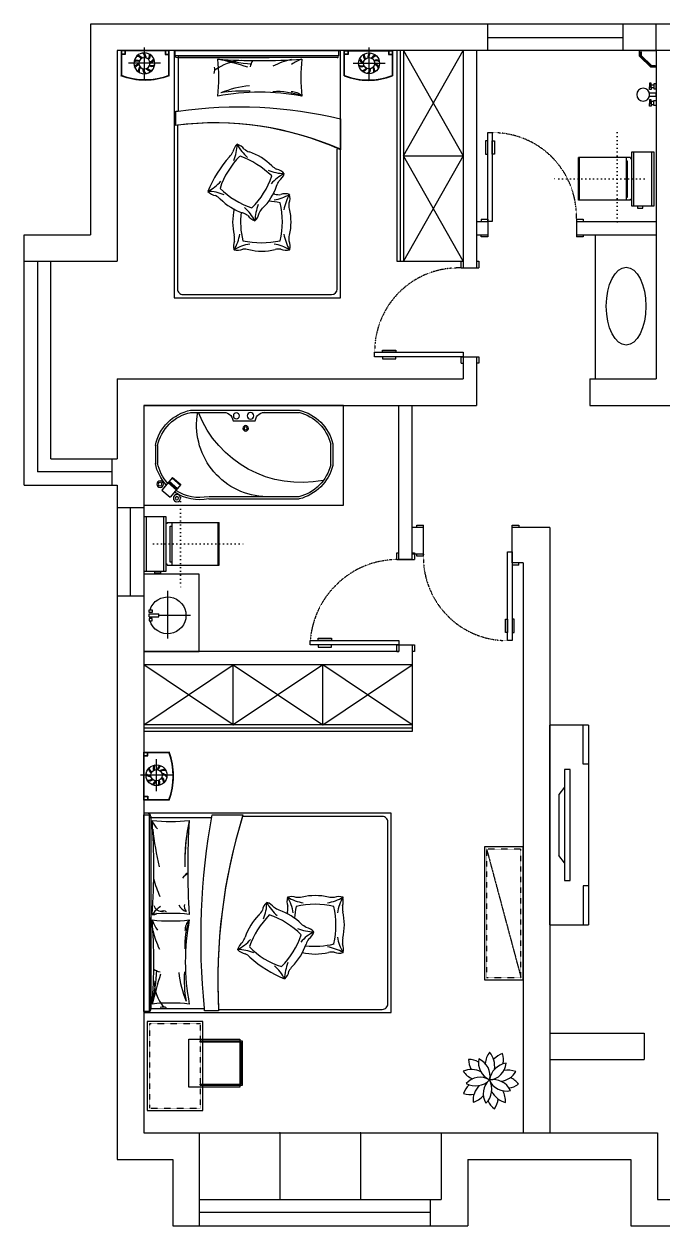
# Model space of a CAD drawing. Header units: millimetres. Extents: x -30834 to 68972, y -10073 to 1679.
# Drawn here: x 28732 to 34492, y -9653 to 1187 of the extents above; entities that cross this region are included whole.
import ezdxf

# ---------------------------------------------------------------- set-up
doc = ezdxf.new("R2010")
doc.units = ezdxf.units.MM
doc.linetypes.add('ACAD_ISO07W100', pattern=[3.5, 0.5, -3])
doc.linetypes.add('DASH', pattern=[0.35, 0.25, -0.1])
for name, color, linetype in [('1', 1, 'Continuous'), ('8', 8, 'Continuous'), ('D', 4, 'Continuous'), ('O', 4, 'Continuous'), ('P-其他-五金洁具', 122, 'Continuous'), ('WALL-MOVE', 6, 'Continuous')]:
    doc.layers.add(name, color=color, linetype=linetype)
doc.styles.add('ATT', font='txt')

# ---------------------------------------------------------------- blocks, each defined once
blk = doc.blocks.new('55')
at = {"color": 40, "ltscale": 100}
for p, q in [((97535, -5809), (97922, -5809)), ((97535, -6278), (97535, -5809)), ((97922, -6278), (97922, -5809)), ((97535, -6278), (97546, -6278)), ((97546, -6278), (97546, -6289)), ((97922, -6278), (97911, -6278)), ((97911, -6278), (97911, -6289)), ((97483, -6489), (97483, -6289)), ((97483, -6289), (97973, -6289)), ((97973, -6289), (97973, -6489)), ((97973, -6489), (97483, -6489))]:
    blk.add_line(p, q, dxfattribs=at)
for points in [[(97887, -6238), (97564, -6238), (97564, -6251), (97887, -6251)], [(97483, -6340), (97463, -6340), (97463, -6390), (97483, -6390)]]:
    blk.add_lwpolyline(points, close=True, dxfattribs=at)
at = {"layer": '1', "color": 32, "linetype": 'ACAD_ISO07W100', "ltscale": 10}
for p, q in [((97728, -6401), (97728, -5594)), ((98146, -6157), (97309, -6157))]:
    blk.add_line(p, q, dxfattribs=at)
at = {"layer": 'D', "color": 251}
for p, q in [((97535, -5819), (97922, -5819)), ((97922, -6238), (97535, -6238)), ((97483, -6309), (97973, -6309)), ((97973, -6469), (97483, -6469))]:
    blk.add_line(p, q, dxfattribs=at)
blk = doc.blocks.new('rwer3d')
at = {"color": 40, "ltscale": 100}
for p, q in [((88216, -10487), (88216, -9922)), ((89938, -10487), (89938, -9987)), ((88207, -10472), (89119, -10472)), ((89947, -10472), (89119, -10472))]:
    blk.add_line(p, q, dxfattribs=at)
for points in [[(89977, -10534), (89977, -8304), (88177, -8304), (88177, -10534)], [(88193, -10487), (89967, -10487), (89967, -10534), (88193, -10534), (88193, -10487)], [(89119, -10472), (89937, -10472)]]:
    blk.add_lwpolyline(points, dxfattribs=at)
for points in [[(88935, -8738, 0.159461), (88939, -8817, -0.076283), (88935, -8869, 0.115075), (88935, -9107, -0.076283), (88939, -9159, 0.159461), (88935, -9238)], [(89356, -8820, 0.111006), (89020, -8820, 0.119549), (89020, -9160, 0.033212), (89123, -9176)], [(89248, -9000, 0.159461), (89209, -9069, -0.076283), (89178, -9112, 0.115075), (89053, -9313, -0.076283), (89028, -9359, 0.159461), (88983, -9424)], [(89562, -9292, 0.111006), (89276, -9114, 0.119549), (89096, -9403, 0.107813), (89381, -9582)], [(89383, -9582, 0.121865), (89562, -9292, 0.121865)]]:
    blk.add_lwpolyline(points, format="xyb", dxfattribs=at)
for points in [[(89091, -10124, 0.058596), (89091, -10458, 0.033326), (88244, -10458, 0.052163), (88244, -10124, 0.033617)], [(89900, -10124, 0.058596), (89900, -10458, 0.037221), (89141, -10458, 0.052163), (89141, -10124, 0.093949)]]:
    blk.add_lwpolyline(points, format="xyb", close=True, dxfattribs=at)
for centre, radius, start, end in [((88966, -8880), 145, 70.7023, 102.284), ((89028, -8570), 174, 265.2252, 282.6741), ((89187, -9248), 522, 77.0576, 103.3153), ((89341, -8569), 174, 257.6988, 275.1477), ((89402, -8860), 127, 74.5791, 110.8198), ((89313, -8772), 127, 339.3666, 15.6073), ((88669, -8991), 709, 353.1956, 14.0284), ((89605, -8832), 174, 175.0387, 192.4877), ((88926, -8988), 522, 346.8711, 13.1289), ((89199, -9137), 145, 38.7754, 70.3571), ((89416, -8907), 174, 233.2983, 250.7472), ((89192, -9566), 522, 45.1307, 71.3884), ((89682, -9071), 174, 225.7718, 243.2208), ((88973, -9127), 117, 251.3996, 291.5774), ((89031, -9409), 174, 77.6988, 95.1477), ((89185, -8730), 522, 257.0576, 258.7033), ((88659, -8850), 1095, 318.3818, 337.7644), ((89579, -9350), 127, 42.6522, 78.8929), ((89074, -9350), 117, 219.4726, 259.6505), ((88975, -9620), 174, 45.7718, 63.2208), ((89464, -9126), 522, 225.1307, 251.3884), ((89240, -9785), 174, 53.2983, 70.7472), ((89441, -9571), 122, 217.2937, 254.0973), ((89322, -9595), 127, 312.4658, 348.7065), ((89601, -9699), 174, 135.5854, 153.0343), ((89664, -10008), 437, 273.437, 306.903), ((90009, -10363), 83.1, 155.8927, 196.1192), ((88207, -10502), 30, 90, 180), ((89947, -10502), 30, 0, 90)]:
    blk.add_arc(centre, radius, start, end, dxfattribs=at)
at = {"layer": 'D', "color": 251}
blk.add_lwpolyline([(89947, -9861), (89947, -8384, 0.414214), (89897, -8334), (88257, -8334, 0.414214), (88207, -8384), (88207, -9645)], format="xyb", dxfattribs=at)
at = {"layer": 'D', "color": 250}
for points in [[(88987, -8878, 0.091296), (88935, -8738, 0.091296), (89076, -8789)], [(89295, -8789, 0.091296), (89435, -8738, 0.091296), (89384, -8878, 0.091296)], [(89076, -9187, 0.091296), (88935, -9238, 0.091296), (88987, -9098, 0.091296)], [(89217, -9147, 0.091296), (89248, -9000, 0.091296), (89340, -9118)], [(89526, -9234, 0.091296), (89672, -9265, 0.091296), (89554, -9356, 0.091296)], [(89130, -9455, 0.091296), (88983, -9424, 0.091296), (89102, -9333, 0.091296)], [(89438, -9542, 0.091296), (89408, -9689, 0.091296), (89316, -9571, 0.091296)]]:
    blk.add_lwpolyline(points, format="xyb", dxfattribs=at)
at = {"layer": 'D', "color": 251}
blk.add_lwpolyline([(89962, -9987), (89938, -9987, -0.070023), (88193, -9917), (88193, -9640, 0.088961), (89962, -9860)], format="xyb", close=True, dxfattribs=at)
for centre, radius, start, end in [((89691, -4812), 5055, 252.928, 272.9015), ((88606, -8491), 1672, 257.6485, 270.5412), ((88603, -8620), 1545, 256.736, 272.2063), ((88750, -10138), 28, 173.7543, 257.2187), ((89059, -9891), 417, 216.2085, 225.0849), ((89018, -10093), 76, 256.4823, 308.5563), ((88960, -10116), 111, 294.2916, 340.9896), ((89234, -10031), 132, 224.9456, 271.1772), ((89365, -9534), 631, 249.189, 273.416), ((89679, -9023), 1147, 266.4726, 279.7719), ((89506, -9237), 987, 276.2999, 291.8741), ((87948, -7297), 3179, 276.7484, 282.9872), ((88531, -9525), 951, 284.4079, 294.77), ((88985, -10371), 77.1, 289.4328, 10.5022), ((89342, -10146), 401, 216.4935, 231.2792), ((89143, -10363), 83.1, 155.8927, 196.1192), ((89043, -9646), 830, 283.5116, 295.7264), ((89481, -10365), 130, 321.8174, 349.8987), ((90549, -7554), 2975, 251.9835, 257.4053), ((88144, -10229), 252, 294.6457, 314.1585), ((89039, -10448), 53.6, 349.1559, 39.1767), ((89015, -10102), 378, 289.4686, 305.3909), ((89409, -12791), 2383, 78.1166, 85.5577)]:
    blk.add_arc(centre, radius, start, end, dxfattribs=at)
blk = doc.blocks.new('erer3wwe')
at = {"color": 40, "ltscale": 100}
for p, q in [((87940, -6164), (87940, -6452)), ((87730, -6423), (87730, -6195)), ((88164, -6195), (88164, -6423)), ((88084, -6308), (87796, -6308))]:
    blk.add_line(p, q, dxfattribs=at)
for points in [[(87766, -6423), (87766, -6387), (87730, -6387)], [(88128, -6423), (88128, -6387), (88164, -6387)], [(88164, -6423), (87730, -6423)]]:
    blk.add_lwpolyline(points, dxfattribs=at)
for radius in [94.2, 51]:
    blk.add_circle((87940, -6308), radius, dxfattribs=at)
blk.add_arc((87947, -6755), 601, 68.8749, 111.2552, dxfattribs=at)
at = {"layer": 'D', "color": 251}
for p, q in [((87733, -6423), (87733, -6197)), ((88161, -6197), (88161, -6420))]:
    blk.add_line(p, q, dxfattribs=at)
at = {"layer": 'D', "color": 3}
blk.add_line((87870, -6423), (87887, -6423), dxfattribs=at)
at = {"layer": 'D', "color": 251}
for points in [[(87763, -6423), (87763, -6423), (87763, -6390), (87730, -6390)], [(88131, -6423), (88131, -6423), (88131, -6390), (88164, -6390)], [(88161, -6420), (87733, -6420)]]:
    blk.add_lwpolyline(points, dxfattribs=at)
for centre, radius, start, end in [((87947, -6758), 600, 69.0948, 110.9052), ((87905, -6246), 60.5, 208.17, 254.4897), ((87901, -6251), 46.2, 196.3002, 256.538), ((87948, -6238), 60.5, 172.17, 218.4897), ((87942, -6239), 46.2, 160.3002, 220.538), ((87988, -6256), 60.5, 136.17, 182.4897), ((87982, -6254), 46.2, 124.3002, 184.538), ((88009, -6294), 60.5, 100.17, 146.4897), ((88006, -6289), 46.2, 88.3002, 148.538), ((88004, -6338), 60.5, 64.17, 110.4897), ((88005, -6332), 46.2, 52.3002, 112.538), ((87875, -6284), 46.2, 232.3002, 292.538), ((87875, -6278), 60.5, 244.17, 290.4897), ((87873, -6327), 46.2, 268.3002, 328.538), ((87870, -6322), 60.5, 280.17, 326.4897), ((87897, -6363), 46.2, 304.3002, 4.538), ((87892, -6360), 60.5, 316.17, 2.4897), ((87937, -6377), 46.2, 340.3002, 40.538), ((87931, -6379), 60.5, 352.17, 38.4897), ((87979, -6366), 46.2, 16.3002, 76.538), ((87975, -6370), 60.5, 28.17, 74.4897)]:
    blk.add_arc(centre, radius, start, end, dxfattribs=at)
blk = doc.blocks.new('ffyr')
at = {"color": 40, "ltscale": 100}
for p, q in [((8176, 4643), (6676, 4643)), ((6676, 4643), (6676, 2413)), ((8176, 2413), (8176, 4643)), ((8138, 2460), (8138, 2959)), ((6695, 2413), (6676, 2413)), ((6703, 2475), (7318, 2475)), ((8146, 2475), (7318, 2475))]:
    blk.add_line(p, q, dxfattribs=at)
for points in [[(7135, 4209, 0.159461), (7138, 4130, -0.076283), (7135, 4077, 0.115075), (7135, 3840, -0.076283), (7138, 3787, 0.159461), (7135, 3709)], [(7556, 4127, 0.111006), (7220, 4127, 0.119549), (7220, 3786, 0.033212), (7323, 3771)], [(7447, 3947, 0.159461), (7409, 3878, -0.076283), (7378, 3835, 0.115075), (7252, 3634, -0.076283), (7228, 3587, 0.159461), (7183, 3522)], [(7762, 3655, 0.111006), (7476, 3832, 0.119549), (7296, 3543, 0.107813), (7581, 3365)], [(7582, 3365, 0.121865), (7762, 3655, 0.121865)]]:
    blk.add_lwpolyline(points, format="xyb", dxfattribs=at)
blk.add_lwpolyline([(7783, 2823, 0.058596), (7783, 2489, 0.037221), (7024, 2489, 0.052163), (7024, 2823, 0.093949)], format="xyb", close=True, dxfattribs=at)
for points in [[(6695, 2460), (8166, 2460), (8166, 2413), (6695, 2413), (6695, 2460)], [(7318, 2475), (8137, 2475)]]:
    blk.add_lwpolyline(points, dxfattribs=at)
for centre, radius, start, end in [((7166, 4067), 145, 70.7023, 102.284), ((7228, 4377), 174, 265.2252, 282.6741), ((7386, 3699), 522, 77.0576, 103.3153), ((7540, 4378), 174, 257.6988, 275.1477), ((7601, 4086), 127, 74.5791, 110.8198), ((6868, 3955), 709, 353.1956, 14.0284), ((7513, 4175), 127, 339.3666, 15.6073), ((7804, 4115), 174, 175.0387, 192.4877), ((7126, 3959), 522, 346.8711, 13.1289), ((7399, 3810), 145, 38.7754, 70.3571), ((7615, 4040), 174, 233.2983, 250.7472), ((7391, 3381), 522, 45.1307, 71.3884), ((7172, 3820), 117, 251.3996, 291.5774), ((7231, 3538), 174, 77.6988, 95.1477), ((7385, 4217), 522, 257.0576, 258.7033), ((7881, 3876), 174, 225.7718, 243.2208), ((7778, 3596), 127, 42.6522, 78.8929), ((6858, 4097), 1095, 318.3818, 337.7644), ((7273, 3597), 117, 219.4726, 259.6505), ((7174, 3326), 174, 45.7718, 63.2208), ((7664, 3821), 522, 225.1307, 251.3884), ((7801, 3248), 174, 135.5854, 153.0343), ((7440, 3162), 174, 53.2983, 70.7472), ((7641, 3375), 122, 217.2937, 254.0973), ((7522, 3351), 127, 312.4658, 348.7065), ((7891, 2584), 83.1, 155.8927, 196.1192), ((7546, 2939), 437, 273.437, 306.903), ((6704, 2465), 9.98, 85.3761, 209.9604), ((8146, 2445), 30, 0, 90)]:
    blk.add_arc(centre, radius, start, end, dxfattribs=at)
at = {"layer": 'D', "color": 251}
for p, q in [((6706, 4563), (6706, 3302)), ((8096, 4613), (6756, 4613)), ((8146, 3086), (8146, 4563))]:
    blk.add_line(p, q, dxfattribs=at)
at = {"layer": 'D', "color": 250}
for points in [[(7186, 4068, 0.091296), (7135, 4209, 0.091296), (7275, 4157)], [(7494, 4157, 0.091296), (7635, 4209, 0.091296), (7583, 4068, 0.091296)], [(7417, 3800, 0.091296), (7447, 3947, 0.091296), (7540, 3829)], [(7275, 3760, 0.091296), (7135, 3709, 0.091296), (7186, 3849, 0.091296)], [(7725, 3713, 0.091296), (7872, 3682, 0.091296), (7754, 3590, 0.091296)], [(7329, 3491, 0.091296), (7183, 3522, 0.091296), (7301, 3614, 0.091296)], [(7638, 3404, 0.091296), (7607, 3258, 0.091296), (7515, 3376, 0.091296)]]:
    blk.add_lwpolyline(points, format="xyb", dxfattribs=at)
at = {"layer": 'D', "color": 251}
blk.add_lwpolyline([(8161, 2959), (8138, 2959, -0.096412), (6676, 3029), (6676, 3307, 0.137925), (8161, 3087)], format="xyb", close=True, dxfattribs=at)
for centre, radius, start, end in [((6756, 4563), 50, 90, 180), ((8096, 4563), 50, 360, 90), ((7809, 5894), 2829, 246.4034, 276.8575), ((7117, 2916), 132, 224.9456, 271.1772), ((7248, 3413), 631, 249.189, 273.416), ((7561, 3924), 1147, 266.4726, 279.7719), ((7388, 3710), 987, 276.2999, 291.8741), ((6898, 2845), 378, 289.4686, 305.3909), ((6925, 3300), 830, 283.5116, 295.7264), ((7363, 2581), 130, 321.8174, 349.8987), ((7292, 156), 2383, 78.1166, 85.5577), ((8431, 5392), 2975, 251.9835, 257.4053)]:
    blk.add_arc(centre, radius, start, end, dxfattribs=at)
blk = doc.blocks.new('tyrt')
at = {"color": 40}
blk.add_line((24097, -3673), (24097, -3653), dxfattribs=at)
for points in [[(24157, -2806), (24137, -2806), (24137, -2926), (24157, -2926)], [(24157, -2733), (24197, -2733), (24197, -3533), (24157, -3533)], [(24197, -2806), (24217, -2806), (24217, -2926), (24197, -2926)]]:
    blk.add_lwpolyline(points, close=True, dxfattribs=at)
at = {"color": 251, "linetype": 'DASH', "ltscale": 0.2}
blk.add_arc((24204, -3487), 753, 357.9783, 90.5336, dxfattribs=at)
at = {"layer": 'WALL-MOVE', "color": 40}
for p, q in [((24097, -3513), (24157, -3513)), ((24097, -3513), (24097, -3533)), ((24157, -3513), (24157, -3673)), ((24957, -3513), (24957, -3673)), ((24957, -3513), (25017, -3513)), ((25017, -3513), (25017, -3533)), ((24157, -3673), (24097, -3673)), ((25017, -3673), (24957, -3673)), ((25017, -3653), (25017, -3673))]:
    blk.add_line(p, q, dxfattribs=at)
blk = doc.blocks.new('trtryt')
at = {"color": 40, "ltscale": 100}
for p, q in [((31272, -2490), (31349, -2425)), ((31369, -2604), (31272, -2490)), ((31446, -2540), (31349, -2425)), ((31696, -2411), (32512, -2411)), ((31696, -2431), (32512, -2431)), ((31330, -2558), (31407, -2494)), ((31337, -2566), (31413, -2501)), ((31340, -2570), (31416, -2505)), ((31366, -2600), (31442, -2536)), ((31369, -2604), (31446, -2540)), ((31215, -2892), (31215, -2729)), ((31235, -2892), (31235, -2729)), ((32795, -2908), (32795, -2713)), ((32815, -2908), (32815, -2713)), ((31916, -3116), (32116, -3116)), ((31533, -3191), (31842, -3191)), ((31533, -3211), (32512, -3211)), ((32185, -3191), (32512, -3191))]:
    blk.add_line(p, q, dxfattribs=at)
blk.add_lwpolyline([(32911, -2353), (32911, -3253), (31111, -3253), (31111, -2353)], close=True, dxfattribs=at)
for centre, radius in [((31410, -2417), 32.7), ((31410, -2417), 15), ((31258, -2544), 30), ((31258, -2544), 16.4), ((31946, -3160), 27.5), ((32073, -3160), 30.3)]:
    blk.add_circle(centre, radius, dxfattribs=at)
for centre, radius, start, end in [((31615, -2811), 408, 78.457, 123.7777), ((31615, -2811), 388, 78.457, 123.4415), ((32415, -2811), 392, 13.7167, 76.2833), ((32415, -2811), 412, 13.7167, 76.2833), ((31615, -2811), 408, 137.8479, 168.457), ((31615, -2811), 388, 138.2405, 168.457), ((31615, -2811), 408, 191.543, 258.457), ((31615, -2811), 388, 191.543, 258.457), ((32415, -2811), 392, 283.7167, 346.2833), ((32415, -2811), 412, 283.7167, 346.2833), ((31829, -3104), 87.3, 261.3319, 352.5808), ((32201, -3107), 85.5, 186.0461, 280.8031)]:
    blk.add_arc(centre, radius, start, end, dxfattribs=at)
at = {"layer": 'O', "color": 251}
for radius in [24.7, 13.8]:
    blk.add_circle((32029, -3047), radius, dxfattribs=at)
for centre, radius, start, end in [((32234, -3076), 647, 94.5571, 190.1465), ((32530, -3554), 996, 78.6169, 158.6027)]:
    blk.add_arc(centre, radius, start, end, dxfattribs=at)
blk = doc.blocks.new('wewer')
at = {"layer": 'P-其他-五金洁具', "color": 8}
for p, q in [((-322, 11258), (-322, 11251)), ((-322, 11107), (-322, 11100))]:
    blk.add_line(p, q, dxfattribs=at)
for points in [[(-361, 11276), (-361, 11232), (-383, 11232), (-383, 11276)], [(-336, 11258), (-336, 11283), (-322, 11283), (-322, 11258)], [(-336, 11251), (-336, 11226), (-322, 11226), (-322, 11251)], [(-361, 11082), (-361, 11126), (-383, 11126), (-383, 11082)], [(-336, 11107), (-336, 11133), (-322, 11133), (-322, 11107)], [(-336, 11100), (-336, 11075), (-322, 11075), (-322, 11100)]]:
    blk.add_lwpolyline(points, close=True, dxfattribs=at)
for points in [[(-322, 11164), (-383, 11164), (-383, 11194), (-322, 11194)], [(-361, 11242), (-336, 11242), (-336, 11268), (-361, 11268)], [(-361, 11117), (-336, 11117), (-336, 11091), (-361, 11091)]]:
    blk.add_lwpolyline(points, dxfattribs=at)
blk.add_circle((-265, 11179), 58.1, dxfattribs=at)
blk = doc.blocks.new('222.')
at = {"color": 40, "ltscale": 100}
for p, q in [((96014, -4561), (96014, -4845)), ((95794, -4767), (96224, -4767)), ((96027, -4845), (96001, -4845)), ((96001, -4933), (96001, -4845)), ((96027, -4933), (96027, -4845)), ((95964, -4906), (95988, -4906)), ((95964, -4932), (95964, -4906)), ((95988, -4932), (95964, -4932)), ((95988, -4906), (95988, -4932)), ((96041, -4906), (96041, -4932)), ((96064, -4906), (96041, -4906)), ((96041, -4932), (96064, -4932)), ((96064, -4932), (96064, -4906))]:
    blk.add_line(p, q, dxfattribs=at)
blk.add_lwpolyline([(96341, -4481), (95641, -4481), (95641, -4981), (96341, -4981)], close=True, dxfattribs=at)
at = {"color": 40, "ltscale": 100, "extrusion": (0, 0, -1)}
for major_axis, start_param, end_param in [((0, 166), 3.446367, 9.120507), ((-118, 118), 3.849992, 4.00399)]:
    blk.add_ellipse((96014, -4767), major_axis=major_axis, ratio=1, start_param=start_param, end_param=end_param, dxfattribs=at)
blk = doc.blocks.new('52236')
at = {"color": 40, "ltscale": 100}
for p, q in [((23756, -69952), (23756, -70413)), ((23772, -69952), (23756, -69952)), ((23772, -69929), (24170, -69929)), ((23772, -70312), (23772, -69929)), ((23783, -69940), (24160, -69940)), ((23783, -70312), (23783, -69940)), ((24160, -69952), (23783, -69952)), ((24160, -69940), (24160, -70312)), ((24170, -69929), (24170, -70312)), ((24187, -69952), (24170, -69952)), ((24187, -70413), (24187, -69952)), ((23772, -70312), (23783, -70312)), ((24160, -70312), (24170, -70312)), ((23756, -70413), (24187, -70413))]:
    blk.add_line(p, q, dxfattribs=at)
blk = doc.blocks.new('P12PLT03')
at = {"color": 0, "linetype": 'ByBlock'}
for centre, radius, start, end in [((0.333, 0.25), 0.417, 143.1301, 173.4932), ((-0.292, 0.25), 0.384, 351.1324, 40.6013), ((0.428, -0.003), 0.518, 112.2105, 133.3514), ((-0.073, 0.37), 0.323, 345.5086, 19.2476), ((-0.374, 0.045), 0.323, 57.5086, 91.2476), ((0.135, 0.406), 0.518, 184.2105, 205.3514), ((0.152, 0.32), 0.354, 170.7761, 244.5159), ((-0.318, 0.073), 0.327, 347.0447, 68.2473), ((-0.029, 0.325), 0.327, 275.0447, 356.2473), ((0.351, -0.046), 0.354, 98.7761, 172.5159), ((-0.328, -0.2), 0.384, 63.1324, 112.6013), ((-0.135, 0.394), 0.417, 215.1301, 245.4932), ((-0.168, -0.28), 0.327, 59.0447, 140.2473), ((-0.257, 0.244), 0.354, 242.7761, 316.5159), ((-0.311, -0.169), 0.354, 314.7761, 28.5159), ((0.065, -0.348), 0.354, 26.7761, 100.5159), ((0.3, 0.128), 0.327, 203.0447, 284.2473), ((0.148, 0.355), 0.384, 279.1324, 328.6013), ((0.341, -0.24), 0.417, 71.1301, 101.4931), ((0.129, -0.408), 0.518, 40.2105, 61.3514), ((-0.159, -0.342), 0.323, 129.5086, 163.2476), ((0.089, -0.374), 0.384, 135.1324, 184.6013), ((0.214, -0.246), 0.327, 131.0447, 212.2473), ((0.383, -0.031), 0.384, 207.1324, 256.6013), ((-0.123, -0.398), 0.417, 359.1301, 29.4931), ((0.329, 0.183), 0.323, 273.5086, 307.2476), ((-0.344, 0.254), 0.518, 256.2105, 277.3514), ((-0.417, -0.006), 0.417, 287.1301, 317.4932), ((0.276, -0.256), 0.323, 201.5086, 235.2476), ((-0.348, -0.249), 0.518, 328.2105, 349.3514)]:
    blk.add_arc(centre, radius, start, end, dxfattribs=at)
at = {"color": 0, "linetype": 'ByBlock', "style": 'ATT'}
for tag, p, flags in [('ITEM', (0, -2.25), 3), ('ROOM_NUMBER', (0, -3.583), 1)]:
    blk.add_attdef(tag, p, '', height=1, dxfattribs=dict(at, flags=flags))
blk = doc.blocks.new('rtrev')
at = {"color": 40, "ltscale": 100}
for p, q in [((91734, -4063), (93534, -4063)), ((91734, -4063), (91734, -4413)), ((93534, -4413), (93534, -4063)), ((93134, -4230), (92134, -4230)), ((92134, -4230), (92134, -4280)), ((92134, -4280), (93134, -4280)), ((92294, -4280), (92359, -4332)), ((92359, -4332), (92909, -4332)), ((92974, -4280), (92909, -4332)), ((93134, -4280), (93134, -4230)), ((93534, -4413), (91734, -4413))]:
    blk.add_line(p, q, dxfattribs=at)
at = {"layer": 'D', "color": 251}
for p, q in [((92084, -4113), (91734, -4113)), ((92084, -4063), (92084, -4113)), ((93184, -4063), (93184, -4113)), ((93184, -4113), (93534, -4113))]:
    blk.add_line(p, q, dxfattribs=at)

msp = doc.modelspace()

# ---------------------------------------------------------------- linework, layer by layer
for p, q in [((40411.6, 1186.6), (29331.6, 1186.6)), ((29331.6, 1186.6), (29331.6, -713.4)), ((32911.6, 946.6), (32911.6, 1186.6)), ((34131.6, 946.6), (34131.6, 1186.6)), ((34431.6, 946.6), (34431.6, 1186.6)), ((32911.6, 1066.6), (34131.6, 1066.6)), ((40171.6, 946.6), (29571.6, 946.6)), ((29571.6, 946.6), (29571.6, -953.4)), ((32691.6, 946.6), (32691.6, -1013.4)), ((32811.6, 946.6), (32811.6, -1013.4)), ((34431.6, 946.6), (34431.6, -2013.4)), ((32811.6, -593.4), (32911.6, -593.4)), ((32911.6, -593.4), (32911.6, -713.4)), ((33711.6, -593.4), (33711.6, -713.4)), ((33711.6, -593.4), (34431.6, -593.4)), ((28731.6, -713.4), (29331.6, -713.4)), ((28731.6, -2973.4), (28731.6, -713.4)), ((32811.6, -713.4), (32911.6, -713.4)), ((33711.6, -713.4), (34431.6, -713.4)), ((28731.6, -953.4), (29571.6, -953.4)), ((28851.6, -953.4), (28851.6, -2853.4)), ((28971.6, -2733.4), (28971.6, -953.4)), ((32691.6, -1013.4), (32811.6, -1013.4)), ((32691.6, -1813.4), (32691.6, -2013.4)), ((32691.6, -1813.4), (32811.6, -1813.4)), ((32811.6, -1813.4), (32811.6, -2253.4)), ((29571.6, -2013.4), (32691.6, -2013.4)), ((29571.6, -2013.4), (29571.6, -2733.4)), ((33831.6, -2013.4), (34431.6, -2013.4)), ((33831.6, -2013.4), (33831.6, -2253.4)), ((29811.6, -2253.4), (32811.6, -2253.4)), ((29811.6, -2253.4), (29811.6, -8813.4)), ((32111.6, -3643.4), (32111.6, -2253.4)), ((32231.6, -3643.4), (32231.6, -2253.4)), ((33831.6, -2253.4), (34671.6, -2253.4)), ((28971.6, -2733.4), (29571.6, -2733.4)), ((29521.6, -2733.4), (29521.6, -2973.4)), ((29521.6, -2853.4), (28851.6, -2853.4)), ((28731.6, -2973.4), (29571.6, -2973.4)), ((29571.6, -2973.4), (29571.6, -9053.4)), ((29571.6, -3173.4), (29811.6, -3173.4)), ((29691.6, -3973.4), (29691.6, -3173.4)), ((32331.6, -3353.4), (32231.6, -3353.4)), ((32331.6, -3593.4), (32331.6, -3353.4)), ((33131.6, -3673.4), (33131.6, -3333.4)), ((33471.6, -3353.4), (33131.6, -3353.4)), ((33471.6, -3353.4), (33471.6, -7913.4)), ((32231.6, -3643.4), (32111.6, -3643.4)), ((32331.6, -3593.4), (32231.6, -3593.4)), ((33231.6, -3673.4), (33131.6, -3673.4)), ((33231.6, -3673.4), (33231.6, -8813.4)), ((29811.6, -3973.4), (29571.6, -3973.4)), ((32111.6, -4413.4), (32111.6, -4473.4)), ((32231.6, -4413.4), (32231.6, -4593.4)), ((32111.6, -4473.4), (29811.6, -4473.4)), ((32231.6, -4593.4), (29811.6, -4593.4)), ((33471.6, -7913.4), (34321.6, -7913.4)), ((33471.6, -7913.4), (33471.6, -8153.4)), ((34321.6, -7913.4), (34321.6, -8153.4)), ((33471.6, -8153.4), (34321.6, -8153.4)), ((33471.6, -8153.4), (33471.6, -8813.4)), ((29811.6, -8813.4), (30311.6, -8813.4)), ((30311.6, -8813.4), (30311.6, -9653.4)), ((30311.6, -8813.4), (32491.6, -8813.4)), ((32491.6, -8813.4), (34441.6, -8813.4)), ((32491.6, -8813.4), (32491.6, -9413.4)), ((34441.6, -8813.4), (34441.6, -9413.4)), ((29571.6, -9053.4), (30071.6, -9053.4)), ((30071.6, -9053.4), (30071.6, -9653.4)), ((32731.6, -9053.4), (34201.6, -9053.4)), ((32731.6, -9053.4), (32731.6, -9653.4)), ((34201.6, -9053.4), (34201.6, -9653.4)), ((30311.6, -9413.4), (32491.6, -9413.4)), ((32391.6, -9413.4), (32391.6, -9653.4)), ((34441.6, -9413.4), (37431.6, -9413.4)), ((32391.6, -9533.4), (30311.6, -9533.4)), ((30071.6, -9653.4), (32731.6, -9653.4)), ((34201.6, -9653.4), (37671.6, -9653.4))]:
    msp.add_line(p, q)
at = {"color": 40}
for p, q in [((32091.6, 946.6), (32091.6, -953.4)), ((32151.6, 946.6), (32151.6, -953.4)), ((32151.6, -3.4), (32691.6, -3.4)), ((33881.6, -713.4), (33881.6, -2013.4)), ((32091.6, -953.4), (32691.6, -953.4)), ((33191.6, -3333.4), (33191.6, -3353.4)), ((32251.6, -4473.4), (32231.6, -4473.4)), ((30618.2, -5133.4), (30618.2, -4593.4)), ((31424.9, -5133.4), (31424.9, -4593.4)), ((32231.6, -4593.4), (32231.6, -5193.4)), ((32231.6, -5133.4), (29811.6, -5133.4)), ((32231.6, -5193.4), (29811.6, -5193.4))]:
    msp.add_line(p, q, dxfattribs=at)
at = {"color": 251}
for p, q in [((32121.6, 946.6), (32121.6, -953.4)), ((32151.6, 946.6), (32691.6, -3.4)), ((32151.6, -3.4), (32691.6, 946.6)), ((32691.6, -3.4), (32151.6, -953.4)), ((32691.6, -953.4), (32151.6, -3.4)), ((30618.2, -5133.4), (29811.6, -4593.4)), ((29811.6, -5133.4), (30618.2, -4593.4)), ((31424.9, -4593.4), (30618.2, -5133.4)), ((30618.2, -4593.4), (31424.9, -5133.4)), ((32231.6, -5133.4), (31424.9, -4593.4)), ((31424.9, -5133.4), (32231.6, -4593.4)), ((32231.6, -5163.4), (29811.6, -5163.4)), ((31038.2, -8813.4), (31038.2, -9413.4)), ((31764.9, -8813.4), (31764.9, -9413.4))]:
    msp.add_line(p, q, dxfattribs=at)
at = {"color": 251, "linetype": 'DASH', "ltscale": 0.2}
msp.add_line((32901.6, -6253.7), (33211.6, -7413.7), dxfattribs=at)
at = {"color": 40}
for points in [[(33131.6, -4373.4), (33091.6, -4373.4), (33091.6, -3573.4), (33131.6, -3573.4)], [(33091.6, -4301), (33071.6, -4301), (33071.6, -4181), (33091.6, -4181)], [(33131.6, -4301), (33151.6, -4301), (33151.6, -4181), (33131.6, -4181)], [(31311.6, -4413.4), (31311.6, -4373.4), (32111.6, -4373.4), (32111.6, -4413.4)], [(31384, -4373.4), (31384, -4353.4), (31504, -4353.4), (31504, -4373.4)], [(31384, -4413.4), (31384, -4433.4), (31504, -4433.4), (31504, -4413.4)], [(29842.7, -7810.7), (29842.7, -8610.7), (30342.7, -8610.7), (30342.7, -7810.7)]]:
    msp.add_lwpolyline(points, close=True, dxfattribs=at)
at = {"color": 40, "ltscale": 100}
msp.add_lwpolyline([(32881.6, -7433.7), (33231.6, -7433.7), (33231.6, -6233.7), (32881.6, -6233.7)], close=True, dxfattribs=at)
at = {"color": 251, "linetype": 'DASH', "ltscale": 0.2}
for points in [[(32901.6, -7413.7), (33211.6, -7413.7), (33211.6, -6253.7), (32901.6, -6253.7)], [(29862.7, -7830.7), (29862.7, -8590.7), (30322.7, -8590.7), (30322.7, -7830.7)]]:
    msp.add_lwpolyline(points, close=True, dxfattribs=at)
for centre, radius, start, end in [((32101.4, -4435.7), 792.3, 90.71096, 175.49601), ((33084.6, -3620), 753.5, 177.9783, 270.53359)]:
    msp.add_arc(centre, radius, start, end, dxfattribs=at)
msp.add_ellipse((34159.3, -1358), major_axis=(0, 351.1), ratio=0.5090519)
for p in [(30618.2, -5133.4), (31424.9, -5133.4), (31038.2, -8813.4), (31764.9, -8813.4)]:
    msp.add_point(p)
at = {"layer": 'P-其他-五金洁具'}
msp.add_lwpolyline([(34431.6, 796.6), (34381.6, 796.6), (34281.6, 896.6), (34281.6, 946.6), (34431.6, 946.6)], close=True, dxfattribs=at)
at = {"layer": 'P-其他-五金洁具', "color": 251}
msp.add_lwpolyline([(34421.6, 811.6), (34421.6, 806.6), (34385.7, 806.6), (34291.6, 900.7), (34291.6, 936.6), (34296.6, 936.6), (34296.6, 902.8), (34387.8, 811.6), (34421.6, 811.6)], close=True, dxfattribs=at)
at = {"layer": 'WALL-MOVE', "color": 40}
for p, q in [((32271.6, -3353.4), (32271.6, -3333.4)), ((32271.6, -3333.4), (32331.6, -3333.4)), ((32331.6, -3613.4), (32331.6, -3333.4)), ((33131.6, -3593.4), (33131.6, -3333.4)), ((33131.6, -3333.4), (33191.6, -3333.4)), ((32091.6, -3583.4), (32111.6, -3583.4)), ((32091.6, -3643.4), (32091.6, -3583.4)), ((32091.6, -3643.4), (32251.6, -3643.4)), ((32231.6, -3583.4), (32251.6, -3583.4)), ((32251.6, -3583.4), (32251.6, -3643.4)), ((32271.6, -3613.4), (32271.6, -3593.4)), ((32331.6, -3613.4), (32271.6, -3613.4)), ((33191.6, -3693.4), (33191.6, -3673.4)), ((33191.6, -3693.4), (33131.6, -3693.4)), ((32091.6, -4473.4), (32091.6, -4413.4)), ((32091.6, -4413.4), (32251.6, -4413.4)), ((32251.6, -4413.4), (32251.6, -4473.4)), ((32091.6, -4473.4), (32111.6, -4473.4))]:
    msp.add_line(p, q, dxfattribs=at)

# ---------------------------------------------------------------- block references
at = {"xscale": -1}
for name, p, rotation in [('erer3wwe', (-58123.7, -5475.7), 180), ('trtryt', (-1299.7, -5506.9), 180), ('55', (36300.5, -101229.7), 270)]:
    msp.add_blockref(name, p, dxfattribs=dict(at, rotation=rotation))
for name, p, rotation in [('erer3wwe', (119782, -5475.7), 180), ('ffyr', (38260.3, 3359.6), 180), ('55', (27920.7, -97938.4), 90), ('tyrt', (29158.1, -25970.5), 90), ('222.', (34792.6, 91867.5), 270), ('rtrev', (37884.6, 86596.7), 270), ('erer3wwe', (36233.8, 82351.1), 270), ('rwer3d', (40345.2, 82247.3), 270)]:
    msp.add_blockref(name, p, dxfattribs=dict(rotation=rotation))
msp.add_blockref('wewer', (34048.2, -10629.4), dxfattribs=at)
msp.add_blockref('tyrt', (8754.6, 2940))
at = {"color": 3, "xscale": 500.0000000000004, "yscale": 500, "zscale": 500, "rotation": 359.6043172054374}
msp.add_blockref('P12PLT03', (32927.8, -8336.1), dxfattribs=at)
at = {"layer": '8', "xscale": -1, "rotation": 270}
msp.add_blockref('52236', (100630, -32156.6), dxfattribs=at)

doc.saveas('drawing.dxf')
